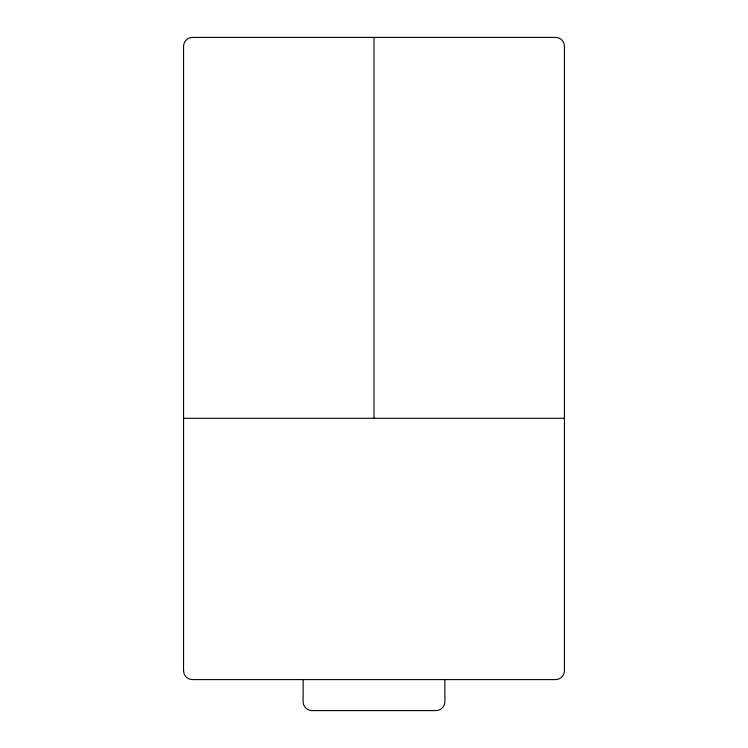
<?xml version="1.0" encoding="UTF-8"?>
<svg xmlns="http://www.w3.org/2000/svg" width="748" height="748" viewBox="0 0 748 748"><rect width="100%" height="100%" fill="white"/><g stroke="black" fill="none" stroke-linecap="round" stroke-linejoin="round"><path stroke-width="1.12" d="M183.559 418.291L564.441 418.291M444.864 679.539L444.864 701.746C444.957 706.477 440.74 710.694 436.009 710.6L311.991 710.6C307.26 710.694 303.043 706.477 303.136 701.746L303.136 679.539M374 37.4L374 418.291M555.586 37.4L192.414 37.4A8.854 8.854 0 0 0 183.559 46.254L183.559 670.741A8.854 8.854 0 0 0 192.414 679.595L555.586 679.595A8.854 8.854 0 0 0 564.441 670.741L564.441 46.254A8.854 8.854 0 0 0 555.586 37.4"/></g></svg>
